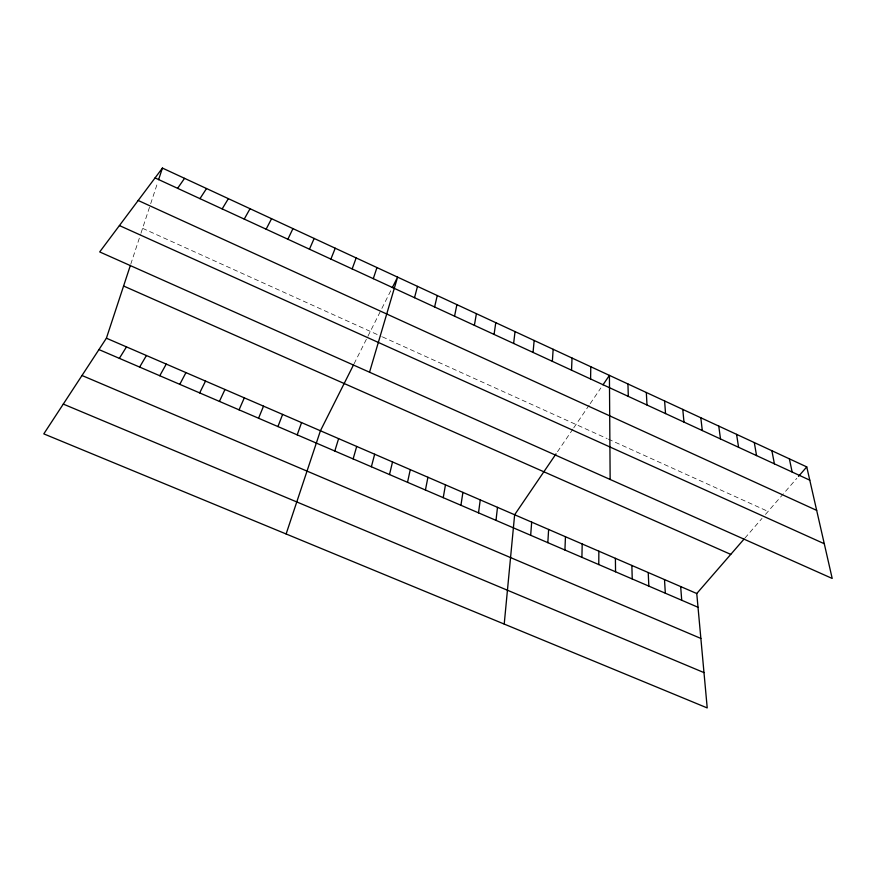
<?xml version="1.0" encoding="UTF-8"?>
<svg xmlns="http://www.w3.org/2000/svg" width="876" height="876" viewBox="0 0 876 876"><rect width="100%" height="100%" fill="white"/><g stroke="black" fill="none" stroke-linecap="round" stroke-linejoin="round"><path stroke-width="0.66" stroke-dasharray="4.38 3.29" d="M130.776 264.18L140.543 234.494M140.959 233.257L150.267 204.962M150.683 203.725L157.319 183.555M354.079 363.781L367.285 337.479M367.898 336.264L381.268 309.644M381.881 308.418L391.758 288.751M557.497 451.742L573.024 428.911M573.769 427.806L589.428 404.789M590.183 403.683L600.859 387.98M744.907 538.105L761.989 518.428M765.471 514.431L796.842 478.307M142.58 228.318L381.191 336.318M382.396 336.866L607.145 438.591M608.327 439.128L768.077 511.431"/><path stroke-width="1.31" d="M598.779 564.582L598.845 551.179M590.588 378.98L590.785 366.737M581.905 557.322L582.201 543.974M571.535 370.187L572.028 358.043M564.921 550.019L565.458 536.736M547.839 542.671L548.617 529.454M552.362 361.339L553.15 349.294M530.67 535.28L531.677 522.129M533.057 352.426L534.152 340.479M504.215 624.062L514.639 514.76L556.041 453.867M496.002 520.366L497.491 507.346M513.632 343.458L515.033 331.61M478.515 512.843L480.256 499.889M494.075 334.424L495.772 322.675M460.929 505.277L462.911 492.389M443.234 497.667L445.468 484.844M474.376 325.335L476.402 313.696M425.429 490.012L427.926 477.256M454.556 316.181L456.889 304.64M407.526 482.304L410.275 469.624M434.605 306.972L437.255 295.54M389.502 474.562L392.525 461.948M371.38 466.766L374.665 454.217M414.512 297.698L417.491 286.375M353.137 458.915L356.696 446.453M369.541 372.212L397.595 277.144L392.349 287.591M334.796 451.03L338.618 438.635M373.296 278.667L376.954 267.574M744.063 539.068L696.759 593.523L707.217 707.928L43.8 433.872L106.401 338.202L130.349 265.483M158.589 179.679L162.421 168.072L806.752 466.897L832.2 578.456L99.7 251.927L162.421 168.072M286.123 533.977L320.43 430.762L353.488 364.953M297.194 434.857L301.574 422.615M352.163 268.91L356.171 257.927M277.944 426.568L282.609 414.414M330.887 259.088L335.234 248.226M258.562 418.235L263.523 406.157M239.049 409.837L244.316 397.846M309.447 249.2L314.166 238.447M219.427 401.394L224.979 389.491M287.865 239.236L292.945 228.614M199.673 392.897L205.531 381.071M266.129 229.194L271.571 218.693M179.788 384.345L185.953 372.607M159.771 375.738L166.254 364.087M244.229 219.088L250.043 208.718M139.634 367.077L146.434 355.514M222.175 208.904L228.373 198.666M119.355 358.361L126.483 346.885M199.958 198.655L206.539 188.537M602.995 384.827L609.422 375.388L610.145 479.468M177.587 188.329L184.562 178.343M798.496 476.402L806.752 466.897M63.291 404.088L703.986 672.604M81.994 375.497L700.866 638.44M98.955 349.579L698.019 607.265M106.401 338.202L696.759 593.523M123.582 286.014L730.759 554.388M119.41 225.559L824.283 543.733M138.178 200.473L816.673 510.39M155.052 177.916L809.774 480.168M789.375 458.838L792.145 472.033M771.887 450.724L774.406 463.842M754.291 442.566L756.557 455.597M736.574 434.354L738.588 447.297M718.758 426.086L720.499 438.953M700.822 417.775L702.3 430.554M682.776 409.399L683.981 422.09M680.674 586.57L681.714 600.257M664.61 400.978L665.541 413.582M664.501 579.573L665.322 593.205M646.335 392.503L646.992 405.019M648.229 572.532L648.831 586.11M627.939 383.973L628.311 396.39M631.859 565.458L632.242 578.97M615.401 558.34L615.554 571.798"/></g></svg>
